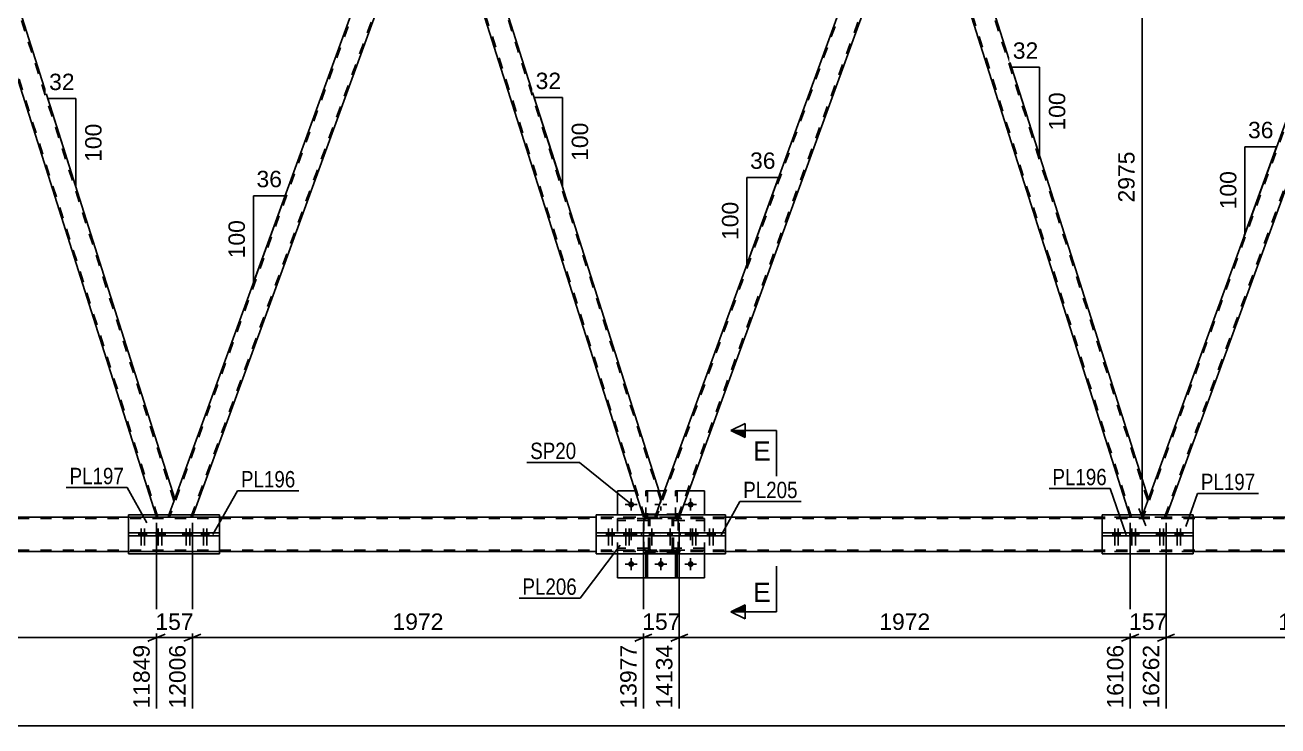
# Model space of a CAD drawing. Header units: millimetres. Extents: x -109 to 732, y -404 to 190.
# Drawn here: x 371.3 to 590.4, y -158.5 to -35.9 of the extents above; entities that cross this region are included whole.
import ezdxf

# ---------------------------------------------------------------- set-up
doc = ezdxf.new("R2010")
doc.units = ezdxf.units.MM
doc.linetypes.add('DXK_LINE_DOT2', pattern=[3.9198, 1.9599, -1.9599])
doc.linetypes.add('DXK_LINE_DOT3', pattern=[5.9187, 2.979, -0.9799, 0.9799, -0.9799])
doc.styles.add('Arial', font='ARIAL.TTF', dxfattribs={"height": 0.2})
doc.styles.add('Arial Narrow', font='ARIALN.TTF', dxfattribs={"height": 0.2})

# ---------------------------------------------------------------- blocks, each defined once
blk = doc.blocks.new('Part-717262461-5041 - 4623')
at = {"color": 7, "linetype": 'DXK_LINE_DOT2'}
for p, q in [((485, -122.24), (485, -117.4)), ((485, -117.4), (485.32, -117.4)), ((485.32, -117.4), (485.32, -122.24)), ((485, -121.64), (485.32, -121.64)), ((485.32, -122.24), (485, -122.24))]:
    blk.add_line(p, q, dxfattribs=at)
blk = doc.blocks.new('Part-717262461-5045 - 4623')
at = {"color": 7, "linetype": 'DXK_LINE_DOT2'}
for p, q in [((490.05, -122.24), (484.65, -122.24)), ((484.65, -122.24), (484.65, -122.56)), ((484.65, -122.56), (490.05, -122.56)), ((485.25, -122.56), (485.25, -122.24)), ((490.05, -122.56), (490.05, -122.24))]:
    blk.add_line(p, q, dxfattribs=at)
blk = doc.blocks.new('Part-717262461-5043 - 4623')
at = {"color": 7, "linetype": 'DXK_LINE_DOT2'}
for p, q in [((480.25, -122.24), (474.85, -122.24)), ((474.85, -122.24), (474.85, -122.56)), ((480.25, -122.56), (474.85, -122.56)), ((479.65, -122.56), (479.65, -122.24)), ((480.25, -122.56), (480.25, -122.24))]:
    blk.add_line(p, q, dxfattribs=at)
blk = doc.blocks.new('Part-717262461-5079 - 4623')
at = {"color": 2, "linetype": 'Continuous'}
for p, q in [((477.93, -117.4), (474.85, -117.4)), ((474.85, -121.6), (474.85, -117.4)), ((483.07, -117.4), (482.12, -117.4)), ((490.05, -117.4), (487.33, -117.4)), ((490.05, -121.6), (490.05, -117.4)), ((474.85, -132.6), (474.85, -128.4)), ((490.05, -132.6), (490.05, -128.4)), ((490.05, -132.6), (474.85, -132.6))]:
    blk.add_line(p, q, dxfattribs=at)
at = {"color": 7, "linetype": 'DXK_LINE_DOT2'}
for p, q in [((482.12, -117.4), (477.93, -117.4)), ((487.33, -117.4), (483.07, -117.4)), ((474.85, -128.4), (474.85, -121.6)), ((490.05, -128.4), (490.05, -121.6))]:
    blk.add_line(p, q, dxfattribs=at)
blk = doc.blocks.new('Part-717262461-4765 - 4623')
at = {"color": 7, "linetype": 'DXK_LINE_DOT2'}
for p, q in [((618.92, -122.24), (-44.3, -122.24)), ((618.92, -122), (-36.3, -122)), ((405.23, -122), (389.37, -122)), ((493.74, -122), (471.13, -122)), ((575.5, -122), (559.64, -122)), ((618.92, -127.76), (-44.3, -127.76)), ((618.92, -128), (-36.3, -128)), ((405.23, -128), (389.37, -128)), ((493.74, -128), (471.13, -128)), ((575.5, -128), (559.64, -128))]:
    blk.add_line(p, q, dxfattribs=at)
at = {"color": 2, "linetype": 'Continuous'}
for p, q in [((389.37, -122), (320.09, -122)), ((471.13, -122), (405.23, -122)), ((559.64, -122), (493.74, -122)), ((614.92, -122), (575.5, -122)), ((389.37, -128), (320.09, -128)), ((471.13, -128), (405.23, -128)), ((559.64, -128), (493.74, -128)), ((614.92, -128), (575.5, -128))]:
    blk.add_line(p, q, dxfattribs=at)
blk = doc.blocks.new('Part-717262461-4966 - 4623')
at = {"color": 7, "linetype": 'DXK_LINE_DOT2'}
for p, q in [((610.1, -3), (566.79, -122)), ((570.53, -122), (613.85, -3)), ((609.7, -3.4), (609.85, -3)), ((609.85, -3), (614.1, -3)), ((614.1, -3), (613.96, -3.4)), ((567.7, -118.79), (566.53, -122)), ((570.79, -122), (566.53, -122)), ((570.93, -121.6), (570.79, -122))]:
    blk.add_line(p, q, dxfattribs=at)
at = {"color": 2, "linetype": 'Continuous'}
for p, q in [((609.7, -3.4), (567.7, -118.79)), ((613.96, -3.4), (570.93, -121.6))]:
    blk.add_line(p, q, dxfattribs=at)
blk = doc.blocks.new('Bolt-717262461-4893 - 4623')
at = {"linetype": 'Continuous'}
for points in [[(477.77, -119.8, -1), (476.73, -119.8, -1)], [(488.17, -119.8, -1), (487.13, -119.8, -1)], [(477.77, -130.2, -1), (476.73, -130.2, -1)], [(482.97, -130.2, -1), (481.93, -130.2, -1)], [(488.17, -130.2, -1), (487.13, -130.2, -1)]]:
    blk.add_hatch(color=1, dxfattribs=at).paths.add_polyline_path(points)
at = {"color": 1, "linetype": 'Continuous'}
for p, q in [((476.21, -119.8), (478.29, -119.8)), ((477.25, -118.76), (477.25, -120.84)), ((481.41, -119.8), (482.1, -119.8)), ((482.45, -118.76), (482.45, -119.45)), ((482.45, -120.84), (482.45, -120.15)), ((483.49, -119.8), (482.79, -119.8)), ((486.61, -119.8), (488.69, -119.8)), ((487.65, -118.76), (487.65, -120.84)), ((477.25, -123.96), (477.25, -124.65)), ((487.65, -123.96), (487.65, -124.65)), ((476.21, -125), (476.9, -125)), ((477.25, -126.04), (477.25, -125.35)), ((478.29, -125), (477.59, -125)), ((486.61, -125), (487.3, -125)), ((487.65, -126.04), (487.65, -125.35)), ((488.69, -125), (487.99, -125)), ((477.25, -129.16), (477.25, -131.24)), ((482.45, -129.16), (482.45, -131.24)), ((487.65, -129.16), (487.65, -131.24)), ((476.21, -130.2), (478.29, -130.2)), ((481.41, -130.2), (483.49, -130.2)), ((486.61, -130.2), (488.69, -130.2))]:
    blk.add_line(p, q, dxfattribs=at)
blk = doc.blocks.new('Bolt-717262461-4894 - 4623')
at = {"linetype": 'Continuous'}
for points in [[(399.81, -124.76), (399.09, -124.76), (399.09, -125.24), (399.81, -125.24)], [(400.41, -124.76), (399.69, -124.76), (399.69, -125.24), (400.41, -125.24)], [(402.82, -124.76), (402.1, -124.76), (402.1, -125.24), (402.82, -125.24)], [(403.42, -124.76), (402.7, -124.76), (402.7, -125.24), (403.42, -125.24)]]:
    blk.add_hatch(color=1, dxfattribs=at).paths.add_polyline_path(points)
at = {"color": 1, "linetype": 'Continuous'}
for p, q in [((399.09, -124.76), (399.09, -125.24)), ((399.45, -123.96), (399.45, -126.96)), ((399.69, -124.76), (399.69, -125.24)), ((399.81, -124.76), (399.81, -125.24)), ((400.05, -123.96), (400.05, -126.96)), ((400.41, -124.76), (400.41, -125.24)), ((402.1, -124.76), (402.1, -125.24)), ((402.46, -123.96), (402.46, -126.96)), ((402.7, -124.76), (402.7, -125.24)), ((402.82, -124.76), (402.82, -125.24)), ((403.06, -123.96), (403.06, -126.96)), ((403.42, -124.76), (403.42, -125.24))]:
    blk.add_line(p, q, dxfattribs=at)
blk = doc.blocks.new('Part-717262461-5308 - 4623')
at = {"color": 2, "linetype": 'Continuous'}
for p, q in [((389.37, -124.76), (405.23, -124.76)), ((389.37, -124.76), (389.37, -125.24)), ((395.78, -125.24), (395.78, -124.76)), ((398.82, -124.76), (398.82, -125.24)), ((405.23, -124.76), (405.23, -125.24)), ((389.37, -125.24), (405.23, -125.24))]:
    blk.add_line(p, q, dxfattribs=at)
blk = doc.blocks.new('Bolt-717262461-5322 - 4623')
at = {"linetype": 'Continuous'}
for points in [[(570.08, -124.76), (569.36, -124.76), (569.36, -125.24), (570.08, -125.24)], [(570.68, -124.76), (569.96, -124.76), (569.96, -125.24), (570.68, -125.24)], [(573.09, -124.76), (572.37, -124.76), (572.37, -125.24), (573.09, -125.24)], [(573.69, -124.76), (572.97, -124.76), (572.97, -125.24), (573.69, -125.24)]]:
    blk.add_hatch(color=1, dxfattribs=at).paths.add_polyline_path(points)
at = {"color": 1, "linetype": 'Continuous'}
for p, q in [((569.36, -124.76), (569.36, -125.24)), ((569.72, -123.96), (569.72, -126.96)), ((569.96, -124.76), (569.96, -125.24)), ((570.08, -124.76), (570.08, -125.24)), ((570.32, -123.96), (570.32, -126.96)), ((570.68, -124.76), (570.68, -125.24)), ((572.37, -124.76), (572.37, -125.24)), ((572.73, -123.96), (572.73, -126.96)), ((572.97, -124.76), (572.97, -125.24)), ((573.09, -124.76), (573.09, -125.24)), ((573.33, -123.96), (573.33, -126.96)), ((573.69, -124.76), (573.69, -125.24))]:
    blk.add_line(p, q, dxfattribs=at)
blk = doc.blocks.new('Part-717262461-4961 - 4623')
at = {"color": 7, "linetype": 'DXK_LINE_DOT2'}
for p, q in [((524.97, -3), (481.65, -122)), ((485.4, -122), (528.71, -3)), ((524.57, -3.4), (524.71, -3)), ((524.71, -3), (528.97, -3)), ((528.97, -3), (527.8, -6.21)), ((482.57, -118.79), (481.4, -122)), ((485.66, -122), (481.4, -122)), ((485.8, -121.6), (485.66, -122))]:
    blk.add_line(p, q, dxfattribs=at)
at = {"color": 2, "linetype": 'Continuous'}
for p, q in [((524.57, -3.4), (482.57, -118.79)), ((527.8, -6.21), (485.8, -121.6))]:
    blk.add_line(p, q, dxfattribs=at)
blk = doc.blocks.new('Part-717262461-4971 - 4623')
at = {"color": 2, "linetype": 'Continuous'}
for p, q in [((528.82, -3.4), (527.8, -6.21)), ((567.7, -118.79), (531.11, -3.4)), ((564.39, -121.6), (527.8, -6.21)), ((567.7, -118.79), (566.68, -121.6))]:
    blk.add_line(p, q, dxfattribs=at)
at = {"color": 7, "linetype": 'DXK_LINE_DOT2'}
for p, q in [((528.97, -3), (528.82, -3.4)), ((530.98, -3), (528.97, -3)), ((567.57, -119.16), (530.73, -3)), ((531.11, -3.4), (530.98, -3)), ((564.77, -122), (527.94, -5.84)), ((564.52, -122), (564.39, -121.6)), ((566.53, -122), (564.52, -122)), ((566.68, -121.6), (566.53, -122))]:
    blk.add_line(p, q, dxfattribs=at)
blk = doc.blocks.new('Part-717262461-5121 - 4623')
at = {"color": 2, "linetype": 'Continuous'}
for p, q in [((358.55, -3.4), (357.53, -6.21)), ((397.43, -118.79), (360.84, -3.4)), ((394.13, -121.6), (357.53, -6.21)), ((397.43, -118.79), (396.41, -121.6))]:
    blk.add_line(p, q, dxfattribs=at)
at = {"color": 7, "linetype": 'DXK_LINE_DOT2'}
for p, q in [((358.7, -3), (358.55, -3.4)), ((360.71, -3), (358.7, -3)), ((397.3, -119.16), (360.46, -3)), ((360.84, -3.4), (360.71, -3)), ((394.5, -122), (357.67, -5.84)), ((394.25, -122), (394.13, -121.6)), ((396.26, -122), (394.25, -122)), ((396.41, -121.6), (396.26, -122))]:
    blk.add_line(p, q, dxfattribs=at)
blk = doc.blocks.new('Part-717262461-5010 - 4623')
at = {"color": 7, "linetype": 'DXK_LINE_DOT2'}
for p, q in [((439.83, -3), (396.52, -122)), ((400.27, -122), (443.58, -3)), ((439.43, -3.4), (439.58, -3)), ((439.58, -3), (443.83, -3)), ((443.83, -3), (442.67, -6.21)), ((397.43, -118.79), (396.26, -122)), ((400.52, -122), (396.26, -122)), ((400.67, -121.6), (400.52, -122))]:
    blk.add_line(p, q, dxfattribs=at)
at = {"color": 2, "linetype": 'Continuous'}
for p, q in [((439.43, -3.4), (397.43, -118.79)), ((442.67, -6.21), (400.67, -121.6))]:
    blk.add_line(p, q, dxfattribs=at)
blk = doc.blocks.new('Part-717262461-5042 - 4623')
at = {"color": 7, "linetype": 'DXK_LINE_DOT2'}
for p, q in [((480.25, -127.44), (474.85, -127.44)), ((474.85, -127.44), (474.85, -127.76)), ((480.25, -127.76), (474.85, -127.76)), ((479.65, -127.76), (479.65, -127.44)), ((480.25, -127.76), (480.25, -127.44))]:
    blk.add_line(p, q, dxfattribs=at)
blk = doc.blocks.new('Part-717262461-5044 - 4623')
at = {"color": 7, "linetype": 'DXK_LINE_DOT2'}
for p, q in [((490.05, -127.44), (484.65, -127.44)), ((484.65, -127.44), (484.65, -127.76)), ((484.65, -127.76), (490.05, -127.76)), ((485.25, -127.76), (485.25, -127.44)), ((490.05, -127.76), (490.05, -127.44))]:
    blk.add_line(p, q, dxfattribs=at)
blk = doc.blocks.new('Part-717262461-5328 - 4623')
at = {"color": 2, "linetype": 'Continuous'}
for p, q in [((575.5, -121.6), (559.64, -121.6)), ((559.64, -124.76), (559.64, -121.6)), ((575.5, -124.76), (575.5, -121.6)), ((559.64, -128.4), (559.64, -125.24)), ((575.5, -128.4), (575.5, -125.24)), ((575.5, -128.4), (559.64, -128.4))]:
    blk.add_line(p, q, dxfattribs=at)
at = {"color": 7, "linetype": 'DXK_LINE_DOT2'}
for p, q in [((559.64, -125.24), (559.64, -124.76)), ((575.5, -125.24), (575.5, -124.76))]:
    blk.add_line(p, q, dxfattribs=at)
blk = doc.blocks.new('Part-717262461-5067 - 4623')
at = {"color": 2, "linetype": 'Continuous'}
for p, q in [((493.74, -121.6), (471.13, -121.6)), ((471.13, -124.76), (471.13, -121.6)), ((493.74, -124.76), (493.74, -121.6)), ((471.13, -128.4), (471.13, -125.24)), ((493.74, -128.4), (493.74, -125.24)), ((493.74, -128.4), (471.13, -128.4))]:
    blk.add_line(p, q, dxfattribs=at)
at = {"color": 7, "linetype": 'DXK_LINE_DOT2'}
for p, q in [((471.13, -125.24), (471.13, -124.76)), ((493.74, -125.24), (493.74, -124.76))]:
    blk.add_line(p, q, dxfattribs=at)
blk = doc.blocks.new('Part-717262461-5068 - 4623')
at = {"color": 7, "linetype": 'DXK_LINE_DOT2'}
for p, q in [((485.45, -121.46), (479.45, -121.46)), ((479.45, -128.26), (479.45, -121.46)), ((485.45, -128.26), (485.45, -121.46)), ((485.45, -128.26), (479.45, -128.26))]:
    blk.add_line(p, q, dxfattribs=at)
blk = doc.blocks.new('Part-717262461-5069 - 4623')
at = {"color": 7, "linetype": 'DXK_LINE_DOT2'}
for p, q in [((480.25, -122.48), (480.28, -122.3)), ((480.28, -122.3), (480.25, -122.48)), ((480.25, -127.52), (480.25, -122.48)), ((480.49, -122.48), (480.5, -122.39)), ((480.49, -127.52), (480.49, -122.48)), ((480.5, -122.39), (480.56, -122.31)), ((480.54, -122.04), (480.73, -122)), ((480.73, -122), (480.54, -122.04)), ((480.56, -122.31), (480.63, -122.26)), ((480.63, -122.26), (480.73, -122.24)), ((484.17, -122), (480.73, -122)), ((480.73, -122.24), (484.17, -122.24)), ((484.17, -122), (484.35, -122.04)), ((484.35, -122.04), (484.17, -122)), ((484.17, -122.24), (484.26, -122.26)), ((484.26, -122.26), (484.34, -122.31)), ((484.34, -122.31), (484.39, -122.39)), ((484.39, -122.39), (484.41, -122.48)), ((484.41, -127.52), (484.41, -122.48)), ((484.61, -122.3), (484.65, -122.48)), ((484.65, -122.48), (484.61, -122.3)), ((484.65, -127.52), (484.65, -122.48)), ((480.28, -127.7), (480.25, -127.52)), ((480.25, -127.52), (480.28, -127.7)), ((480.5, -127.61), (480.49, -127.52)), ((480.56, -127.69), (480.5, -127.61)), ((480.73, -128), (480.54, -127.96)), ((480.54, -127.96), (480.73, -128)), ((480.63, -127.74), (480.56, -127.69)), ((480.73, -127.76), (480.63, -127.74)), ((484.17, -127.76), (480.73, -127.76)), ((484.17, -128), (480.73, -128)), ((484.26, -127.74), (484.17, -127.76)), ((484.35, -127.96), (484.17, -128)), ((484.17, -128), (484.35, -127.96)), ((484.34, -127.69), (484.26, -127.74)), ((484.39, -127.61), (484.34, -127.69)), ((484.41, -127.52), (484.39, -127.61)), ((484.65, -127.52), (484.61, -127.7)), ((484.61, -127.7), (484.65, -127.52))]:
    blk.add_line(p, q, dxfattribs=at)
at = {"color": 7, "linetype": 'DXK_LINE_DOT3'}
blk.add_line((482.45, -125), (482.45, -125), dxfattribs=at)
at = {"color": 7, "linetype": 'DXK_LINE_DOT2'}
for centre, start, end in [((480.73, -122.48), 112.5, 157.5), ((480.73, -122.48), 112.5, 157.5), ((484.17, -122.48), 22.5, 67.5), ((484.17, -122.48), 22.5, 67.5), ((480.73, -127.52), 202.5, 247.5), ((480.73, -127.52), 202.5, 247.5), ((484.17, -127.52), 292.5, 337.5), ((484.17, -127.52), 292.5, 337.5)]:
    blk.add_arc(centre, 0.48, start, end, dxfattribs=at)
blk = doc.blocks.new('Part-717262461-5071 - 4623')
at = {"color": 7, "linetype": 'DXK_LINE_DOT2'}
for p, q in [((485, -128.4), (485, -127.76)), ((485, -127.76), (485.32, -127.76)), ((485, -128.36), (485.32, -128.36)), ((485.32, -127.76), (485.32, -128.4))]:
    blk.add_line(p, q, dxfattribs=at)
at = {"color": 2, "linetype": 'Continuous'}
for p, q in [((485, -132.6), (485, -128.4)), ((485.32, -128.4), (485.32, -132.6)), ((485.32, -132.6), (485, -132.6))]:
    blk.add_line(p, q, dxfattribs=at)
blk = doc.blocks.new('Part-717262461-5084 - 4623')
at = {"color": 2, "linetype": 'Continuous'}
for p, q in [((405.23, -121.6), (389.37, -121.6)), ((389.37, -124.76), (389.37, -121.6)), ((405.23, -124.76), (405.23, -121.6)), ((389.37, -128.4), (389.37, -125.24)), ((405.23, -128.4), (405.23, -125.24)), ((405.23, -128.4), (389.37, -128.4))]:
    blk.add_line(p, q, dxfattribs=at)
at = {"color": 7, "linetype": 'DXK_LINE_DOT2'}
for p, q in [((389.37, -125.24), (389.37, -124.76)), ((405.23, -125.24), (405.23, -124.76))]:
    blk.add_line(p, q, dxfattribs=at)
blk = doc.blocks.new('Part-717262461-5243 - 4623')
at = {"color": 7, "linetype": 'DXK_LINE_DOT2'}
for p, q in [((479.8, -128.4), (479.8, -127.76)), ((479.8, -127.76), (480.12, -127.76)), ((479.8, -128.36), (480.12, -128.36)), ((480.12, -127.76), (480.12, -128.4))]:
    blk.add_line(p, q, dxfattribs=at)
at = {"color": 2, "linetype": 'Continuous'}
for p, q in [((479.8, -132.6), (479.8, -128.4)), ((480.12, -128.4), (480.12, -132.6)), ((480.12, -132.6), (479.8, -132.6))]:
    blk.add_line(p, q, dxfattribs=at)
blk = doc.blocks.new('Part-717262461-5126 - 4623')
at = {"color": 2, "linetype": 'Continuous'}
for p, q in [((443.69, -3.4), (442.67, -6.21)), ((482.57, -118.79), (445.97, -3.4)), ((479.26, -121.6), (442.67, -6.21)), ((482.57, -118.79), (481.54, -121.6))]:
    blk.add_line(p, q, dxfattribs=at)
at = {"color": 7, "linetype": 'DXK_LINE_DOT2'}
for p, q in [((443.83, -3), (443.69, -3.4)), ((445.85, -3), (443.83, -3)), ((482.43, -119.16), (445.6, -3)), ((445.97, -3.4), (445.85, -3)), ((479.64, -122), (442.8, -5.84)), ((479.39, -122), (479.26, -121.6)), ((481.4, -122), (479.39, -122)), ((481.54, -121.6), (481.4, -122))]:
    blk.add_line(p, q, dxfattribs=at)
blk = doc.blocks.new('Part-717262461-5245 - 4623')
at = {"color": 7, "linetype": 'DXK_LINE_DOT2'}
for p, q in [((479.8, -122.24), (479.8, -117.4)), ((479.8, -117.4), (480.12, -117.4)), ((480.12, -117.4), (480.12, -122.24)), ((479.8, -121.64), (480.12, -121.64)), ((480.12, -122.24), (479.8, -122.24))]:
    blk.add_line(p, q, dxfattribs=at)
blk = doc.blocks.new('Bolt-717262461-5292 - 4623')
at = {"linetype": 'Continuous'}
for points in [[(488.32, -124.76), (487.6, -124.76), (487.6, -125.24), (488.32, -125.24)], [(488.92, -124.76), (488.2, -124.76), (488.2, -125.24), (488.92, -125.24)], [(491.33, -124.76), (490.61, -124.76), (490.61, -125.24), (491.33, -125.24)], [(491.93, -124.76), (491.21, -124.76), (491.21, -125.24), (491.93, -125.24)]]:
    blk.add_hatch(color=1, dxfattribs=at).paths.add_polyline_path(points)
at = {"color": 1, "linetype": 'Continuous'}
for p, q in [((487.6, -124.76), (487.6, -125.24)), ((487.96, -123.96), (487.96, -126.96)), ((488.2, -124.76), (488.2, -125.24)), ((488.32, -124.76), (488.32, -125.24)), ((488.56, -123.96), (488.56, -126.96)), ((488.92, -124.76), (488.92, -125.24)), ((490.61, -124.76), (490.61, -125.24)), ((490.97, -123.96), (490.97, -126.96)), ((491.21, -124.76), (491.21, -125.24)), ((491.33, -124.76), (491.33, -125.24)), ((491.57, -123.96), (491.57, -126.96)), ((491.93, -124.76), (491.93, -125.24))]:
    blk.add_line(p, q, dxfattribs=at)
blk = doc.blocks.new('Part-717262461-5297 - 4623')
at = {"color": 2, "linetype": 'Continuous'}
for p, q in [((559.64, -124.76), (575.5, -124.76)), ((559.64, -124.76), (559.64, -125.24)), ((566.05, -125.24), (566.05, -124.76)), ((569.09, -124.76), (569.09, -125.24)), ((575.5, -124.76), (575.5, -125.24)), ((559.64, -125.24), (575.5, -125.24))]:
    blk.add_line(p, q, dxfattribs=at)
blk = doc.blocks.new('Bolt-717262461-5303 - 4623')
at = {"linetype": 'Continuous'}
for points in [[(391.9, -124.76), (391.18, -124.76), (391.18, -125.24), (391.9, -125.24)], [(392.5, -124.76), (391.78, -124.76), (391.78, -125.24), (392.5, -125.24)], [(394.91, -124.76), (394.19, -124.76), (394.19, -125.24), (394.91, -125.24)], [(395.52, -124.76), (394.8, -124.76), (394.8, -125.24), (395.52, -125.24)]]:
    blk.add_hatch(color=1, dxfattribs=at).paths.add_polyline_path(points)
at = {"color": 1, "linetype": 'Continuous'}
for p, q in [((391.18, -124.76), (391.18, -125.24)), ((391.54, -123.96), (391.54, -126.96)), ((391.78, -124.76), (391.78, -125.24)), ((391.9, -124.76), (391.9, -125.24)), ((392.14, -123.96), (392.14, -126.96)), ((392.5, -124.76), (392.5, -125.24)), ((394.19, -124.76), (394.19, -125.24)), ((394.55, -123.96), (394.55, -126.96)), ((394.8, -124.76), (394.8, -125.24)), ((394.91, -124.76), (394.91, -125.24)), ((395.16, -123.96), (395.16, -126.96)), ((395.52, -124.76), (395.52, -125.24))]:
    blk.add_line(p, q, dxfattribs=at)
blk = doc.blocks.new('Bolt-717262461-5315 - 4623')
at = {"linetype": 'Continuous'}
for points in [[(481.2, -124.76), (480.48, -124.76), (480.48, -125.24), (481.2, -125.24)], [(481.2, -124.76), (480.48, -124.76), (480.48, -125.24), (481.2, -125.24)], [(484.4, -124.76), (483.68, -124.76), (483.68, -125.24), (484.4, -125.24)], [(484.4, -124.76), (483.68, -124.76), (483.68, -125.24), (484.4, -125.24)]]:
    blk.add_hatch(color=1, dxfattribs=at).paths.add_polyline_path(points)
at = {"color": 1, "linetype": 'Continuous'}
for p, q in [((480.48, -124.76), (480.48, -125.24)), ((480.48, -124.76), (480.48, -125.24)), ((480.84, -123.96), (480.84, -126.96)), ((480.84, -123.96), (480.84, -126.96)), ((481.2, -124.76), (481.2, -125.24)), ((481.2, -124.76), (481.2, -125.24)), ((483.68, -124.76), (483.68, -125.24)), ((483.68, -124.76), (483.68, -125.24)), ((484.04, -123.96), (484.04, -126.96)), ((484.04, -123.96), (484.04, -126.96)), ((484.4, -124.76), (484.4, -125.24)), ((484.4, -124.76), (484.4, -125.24))]:
    blk.add_line(p, q, dxfattribs=at)
blk = doc.blocks.new('Bolt-717262461-5316 - 4623')
at = {"linetype": 'Continuous'}
for points in [[(473.66, -124.76), (472.94, -124.76), (472.94, -125.24), (473.66, -125.24)], [(474.26, -124.76), (473.54, -124.76), (473.54, -125.24), (474.26, -125.24)], [(476.67, -124.76), (475.95, -124.76), (475.95, -125.24), (476.67, -125.24)], [(477.28, -124.76), (476.56, -124.76), (476.56, -125.24), (477.28, -125.24)]]:
    blk.add_hatch(color=1, dxfattribs=at).paths.add_polyline_path(points)
at = {"color": 1, "linetype": 'Continuous'}
for p, q in [((472.94, -124.76), (472.94, -125.24)), ((473.3, -123.96), (473.3, -126.96)), ((473.54, -124.76), (473.54, -125.24)), ((473.66, -124.76), (473.66, -125.24)), ((473.9, -123.96), (473.9, -126.96)), ((474.26, -124.76), (474.26, -125.24)), ((475.95, -124.76), (475.95, -125.24)), ((476.31, -123.96), (476.31, -126.96)), ((476.56, -124.76), (476.56, -125.24)), ((476.67, -124.76), (476.67, -125.24)), ((476.92, -123.96), (476.92, -126.96)), ((477.28, -124.76), (477.28, -125.24))]:
    blk.add_line(p, q, dxfattribs=at)
blk = doc.blocks.new('Part-717262461-5321 - 4623')
at = {"color": 2, "linetype": 'Continuous'}
for p, q in [((471.13, -124.76), (493.74, -124.76)), ((471.13, -124.76), (471.13, -125.24)), ((477.54, -125.24), (477.54, -124.76)), ((479.04, -125.24), (479.04, -124.76)), ((485.84, -125.24), (485.84, -124.76)), ((487.33, -124.76), (487.33, -125.24)), ((493.74, -124.76), (493.74, -125.24)), ((471.13, -125.24), (493.74, -125.24))]:
    blk.add_line(p, q, dxfattribs=at)
blk = doc.blocks.new('Bolt-717262461-5323 - 4623')
at = {"linetype": 'Continuous'}
for points in [[(562.17, -124.76), (561.45, -124.76), (561.45, -125.24), (562.17, -125.24)], [(562.77, -124.76), (562.05, -124.76), (562.05, -125.24), (562.77, -125.24)], [(565.18, -124.76), (564.46, -124.76), (564.46, -125.24), (565.18, -125.24)], [(565.78, -124.76), (565.06, -124.76), (565.06, -125.24), (565.78, -125.24)]]:
    blk.add_hatch(color=1, dxfattribs=at).paths.add_polyline_path(points)
at = {"color": 1, "linetype": 'Continuous'}
for p, q in [((561.45, -124.76), (561.45, -125.24)), ((561.81, -123.96), (561.81, -126.96)), ((562.05, -124.76), (562.05, -125.24)), ((562.17, -124.76), (562.17, -125.24)), ((562.41, -123.96), (562.41, -126.96)), ((562.77, -124.76), (562.77, -125.24)), ((564.46, -124.76), (564.46, -125.24)), ((564.82, -123.96), (564.82, -126.96)), ((565.06, -124.76), (565.06, -125.24)), ((565.18, -124.76), (565.18, -125.24)), ((565.42, -123.96), (565.42, -126.96)), ((565.78, -124.76), (565.78, -125.24))]:
    blk.add_line(p, q, dxfattribs=at)
blk = doc.blocks.new('AngleDimension-717262461-6732 - 4623')
at = {"color": 7, "linetype": 'Continuous'}
for p, q in [((546.53, -52.02), (543.76, -43.31)), ((548.66, -43.31), (543.76, -43.31)), ((548.66, -58.75), (543.76, -43.31)), ((548.66, -58.75), (548.66, -43.31))]:
    blk.add_line(p, q, dxfattribs=at)
at = {"color": 0}
for points in [[(549.04, -42.41), (549.04, -38.21), (543.39, -38.21), (543.39, -42.41)], [(553.76, -47.1), (549.56, -47.1), (549.56, -54.97), (553.76, -54.97)]]:
    blk.add_wipeout(points, dxfattribs=at)
at = {"color": 3, "style": 'Arial'}
blk.add_text('32', height=2.865, dxfattribs=at).set_placement((543.99, -41.81))
blk.add_text('100', height=2.865, rotation=90.0002, dxfattribs=at).set_placement((553.16, -54.37))
blk = doc.blocks.new('StraightDimension-717262461-5720 - 4623')
at = {"color": 7, "linetype": 'Continuous'}
for p, q in [((400.52, -123), (400.52, -155.47)), ((479.39, -123), (479.39, -155.47)), ((402.02, -142.46), (399.02, -143.66)), ((400.52, -143.06), (479.39, -143.06)), ((477.89, -143.66), (480.89, -142.46))]:
    blk.add_line(p, q, dxfattribs=at)
at = {"color": 0}
blk.add_wipeout([(445, -142.31), (445, -138.11), (434.91, -138.11), (434.91, -142.31)], dxfattribs=at)
at = {"color": 0, "linetype": 'Continuous'}
blk.add_wipeout([(478.79, -143.76), (474.59, -143.76), (474.59, -156.07), (478.79, -156.07)], dxfattribs=at)
at = {"color": 3, "style": 'Arial'}
blk.add_text('1972', height=2.865, dxfattribs=at).set_placement((435.51, -141.71))
at = {"color": 3, "linetype": 'Continuous', "style": 'Arial'}
blk.add_text('13977', height=2.865, rotation=90.0002, dxfattribs=at).set_placement((478.19, -155.47))
blk = doc.blocks.new('StraightDimension-717262461-5648 - 4623')
at = {"color": 7, "linetype": 'Continuous'}
for p, q in [((315.39, -123), (315.39, -153.25)), ((394.25, -123), (394.25, -155.47)), ((316.89, -142.46), (313.89, -143.66)), ((315.39, -143.06), (394.25, -143.06)), ((392.75, -143.66), (395.75, -142.46))]:
    blk.add_line(p, q, dxfattribs=at)
at = {"color": 0}
blk.add_wipeout([(359.87, -142.31), (359.87, -138.11), (349.77, -138.11), (349.77, -142.31)], dxfattribs=at)
at = {"color": 0, "linetype": 'Continuous'}
blk.add_wipeout([(393.65, -143.76), (389.45, -143.76), (389.45, -156.07), (393.65, -156.07)], dxfattribs=at)
at = {"color": 3, "style": 'Arial'}
blk.add_text('1972', height=2.865, dxfattribs=at).set_placement((350.37, -141.71))
at = {"color": 3, "linetype": 'Continuous', "style": 'Arial'}
blk.add_text('11849', height=2.865, rotation=90.0002, dxfattribs=at).set_placement((393.05, -155.47))
blk = doc.blocks.new('AngleDimension-717262461-6604 - 4623')
at = {"color": 7, "linetype": 'Continuous'}
for p, q in [((463.82, -59.66), (460.31, -48.61)), ((465.21, -48.61), (460.31, -48.61)), ((465.21, -64.05), (460.31, -48.61)), ((465.21, -64.05), (465.21, -48.61))]:
    blk.add_line(p, q, dxfattribs=at)
at = {"color": 0}
for points in [[(465.58, -47.71), (465.58, -43.51), (459.94, -43.51), (459.94, -47.71)], [(470.31, -52.4), (466.11, -52.4), (466.11, -60.27), (470.31, -60.27)]]:
    blk.add_wipeout(points, dxfattribs=at)
at = {"color": 3, "style": 'Arial'}
blk.add_text('32', height=2.865, dxfattribs=at).set_placement((460.54, -47.11))
blk.add_text('100', height=2.865, rotation=90.0002, dxfattribs=at).set_placement((469.71, -59.67))
blk = doc.blocks.new('StraightDimension-717262461-5624 - 4623')
at = {"color": 7, "linetype": 'Continuous'}
for p, q in [((479.39, -123), (479.39, -155.47)), ((485.66, -123), (485.66, -155.47)), ((477.89, -143.66), (480.89, -142.46)), ((479.39, -143.06), (485.66, -143.06)), ((487.16, -142.46), (484.16, -143.66))]:
    blk.add_line(p, q, dxfattribs=at)
at = {"color": 0}
blk.add_wipeout([(486.46, -142.31), (486.46, -138.11), (478.59, -138.11), (478.59, -142.31)], dxfattribs=at)
at = {"color": 0, "linetype": 'Continuous'}
blk.add_wipeout([(485.06, -143.76), (480.86, -143.76), (480.86, -156.07), (485.06, -156.07)], dxfattribs=at)
at = {"color": 3, "style": 'Arial'}
blk.add_text('157', height=2.865, dxfattribs=at).set_placement((479.19, -141.71))
at = {"color": 3, "linetype": 'Continuous', "style": 'Arial'}
blk.add_text('14134', height=2.865, rotation=90.0002, dxfattribs=at).set_placement((484.46, -155.47))
blk = doc.blocks.new('StraightDimension-717262461-5768 - 4623')
at = {"color": 7, "linetype": 'Continuous'}
for p, q in [((485.66, -123), (485.66, -155.47)), ((564.52, -123), (564.52, -155.47)), ((487.16, -142.46), (484.16, -143.66)), ((485.66, -143.06), (564.52, -143.06)), ((563.02, -143.66), (566.02, -142.46))]:
    blk.add_line(p, q, dxfattribs=at)
at = {"color": 0}
blk.add_wipeout([(530.14, -142.31), (530.14, -138.11), (520.04, -138.11), (520.04, -142.31)], dxfattribs=at)
at = {"color": 0, "linetype": 'Continuous'}
blk.add_wipeout([(563.92, -143.76), (559.72, -143.76), (559.72, -156.07), (563.92, -156.07)], dxfattribs=at)
at = {"color": 3, "style": 'Arial'}
blk.add_text('1972', height=2.865, dxfattribs=at).set_placement((520.64, -141.71))
at = {"color": 3, "linetype": 'Continuous', "style": 'Arial'}
blk.add_text('16106', height=2.865, rotation=90.0002, dxfattribs=at).set_placement((563.32, -155.47))
blk = doc.blocks.new('AngleDimension-717262461-5964 - 4623')
at = {"color": 7, "linetype": 'Continuous'}
for p, q in [((584.58, -57.21), (590.12, -57.21)), ((584.58, -72.43), (590.12, -57.21)), ((584.58, -72.43), (584.58, -57.21)), ((584.47, -72.72), (584.58, -72.43))]:
    blk.add_line(p, q, dxfattribs=at)
at = {"color": 0}
for points in [[(590.17, -56.31), (590.17, -52.11), (584.52, -52.11), (584.52, -56.31)], [(583.68, -60.88), (579.48, -60.88), (579.48, -68.75), (583.68, -68.75)]]:
    blk.add_wipeout(points, dxfattribs=at)
at = {"color": 3, "style": 'Arial'}
blk.add_text('36', height=2.865, dxfattribs=at).set_placement((585.12, -55.71))
blk.add_text('100', height=2.865, rotation=90.0002, dxfattribs=at).set_placement((583.08, -68.15))
blk = doc.blocks.new('AngleDimension-717262461-6658 - 4623')
at = {"color": 7, "linetype": 'Continuous'}
for p, q in [((378.32, -58.52), (375.23, -48.79)), ((380.13, -48.79), (375.23, -48.79)), ((380.13, -64.24), (375.23, -48.79)), ((380.13, -64.24), (380.13, -48.79))]:
    blk.add_line(p, q, dxfattribs=at)
at = {"color": 0}
for points in [[(380.51, -47.89), (380.51, -43.69), (374.86, -43.69), (374.86, -47.89)], [(385.23, -52.58), (381.03, -52.58), (381.03, -60.45), (385.23, -60.45)]]:
    blk.add_wipeout(points, dxfattribs=at)
at = {"color": 3, "style": 'Arial'}
blk.add_text('32', height=2.865, dxfattribs=at).set_placement((375.46, -47.29))
blk.add_text('100', height=2.865, rotation=90.0002, dxfattribs=at).set_placement((384.63, -59.85))
blk = doc.blocks.new('StraightDimension-717262461-5744 - 4623')
at = {"color": 7, "linetype": 'Continuous'}
for p, q in [((564.52, -123), (564.52, -155.47)), ((570.79, -123), (570.79, -155.47)), ((563.02, -143.66), (566.02, -142.46)), ((564.52, -143.06), (570.79, -143.06)), ((572.29, -142.46), (569.29, -143.66))]:
    blk.add_line(p, q, dxfattribs=at)
at = {"color": 0}
blk.add_wipeout([(571.59, -142.31), (571.59, -138.11), (563.72, -138.11), (563.72, -142.31)], dxfattribs=at)
at = {"color": 0, "linetype": 'Continuous'}
blk.add_wipeout([(570.19, -143.76), (565.99, -143.76), (565.99, -156.07), (570.19, -156.07)], dxfattribs=at)
at = {"color": 3, "style": 'Arial'}
blk.add_text('157', height=2.865, dxfattribs=at).set_placement((564.32, -141.71))
at = {"color": 3, "linetype": 'Continuous', "style": 'Arial'}
blk.add_text('16262', height=2.865, rotation=90.0002, dxfattribs=at).set_placement((569.59, -155.47))
blk = doc.blocks.new('StraightDimension-717262461-6108 - 4623')
at = {"color": 7, "linetype": 'Continuous'}
for p, q in [((567.23, -4.5), (566.03, -1.5)), ((598.93, -3), (563.78, -3)), ((566.63, -122), (566.63, -3)), ((566.03, -120.5), (567.23, -123.5)), ((566.93, -122), (563.78, -122))]:
    blk.add_line(p, q, dxfattribs=at)
at = {"color": 0}
blk.add_wipeout([(565.88, -57.45), (561.68, -57.45), (561.68, -67.55), (565.88, -67.55)], dxfattribs=at)
at = {"color": 3, "style": 'Arial'}
blk.add_text('2975', height=2.865, rotation=90.0002, dxfattribs=at).set_placement((565.28, -66.95))
blk = doc.blocks.new('StraightDimension-717262461-5607 - 4623')
at = {"color": 7, "linetype": 'Continuous'}
for p, q in [((570.79, -123), (570.79, -155.47)), ((618.92, -129), (618.92, -155.47)), ((572.29, -142.46), (569.29, -143.66)), ((570.79, -143.06), (618.92, -143.06)), ((617.42, -143.66), (620.42, -142.46))]:
    blk.add_line(p, q, dxfattribs=at)
at = {"color": 0}
blk.add_wipeout([(599.9, -142.31), (599.9, -138.11), (589.81, -138.11), (589.81, -142.31)], dxfattribs=at)
at = {"color": 0, "linetype": 'Continuous'}
blk.add_wipeout([(618.32, -143.76), (614.12, -143.76), (614.12, -156.07), (618.32, -156.07)], dxfattribs=at)
at = {"color": 3, "style": 'Arial'}
blk.add_text('1203', height=2.865, dxfattribs=at).set_placement((590.41, -141.71))
at = {"color": 3, "linetype": 'Continuous', "style": 'Arial'}
blk.add_text('17466', height=2.865, rotation=90.0002, dxfattribs=at).set_placement((617.72, -155.47))
blk = doc.blocks.new('StraightDimension-717262461-5792 - 4623')
at = {"color": 7, "linetype": 'Continuous'}
for p, q in [((394.25, -123), (394.25, -155.47)), ((400.52, -123), (400.52, -155.47)), ((392.75, -143.66), (395.75, -142.46)), ((394.25, -143.06), (400.52, -143.06)), ((402.02, -142.46), (399.02, -143.66))]:
    blk.add_line(p, q, dxfattribs=at)
at = {"color": 0}
blk.add_wipeout([(401.32, -142.31), (401.32, -138.11), (393.45, -138.11), (393.45, -142.31)], dxfattribs=at)
at = {"color": 0, "linetype": 'Continuous'}
blk.add_wipeout([(399.92, -143.76), (395.72, -143.76), (395.72, -156.07), (399.92, -156.07)], dxfattribs=at)
at = {"color": 3, "style": 'Arial'}
blk.add_text('157', height=2.865, dxfattribs=at).set_placement((394.05, -141.71))
at = {"color": 3, "linetype": 'Continuous', "style": 'Arial'}
blk.add_text('12006', height=2.865, rotation=90.0002, dxfattribs=at).set_placement((399.32, -155.47))
blk = doc.blocks.new('AngleDimension-717262461-6167 - 4623')
at = {"color": 7, "linetype": 'Continuous'}
for p, q in [((411.19, -65.78), (416.73, -65.78)), ((411.19, -81), (416.73, -65.78)), ((411.19, -81), (411.19, -65.78)), ((411.57, -79.95), (416.73, -65.78))]:
    blk.add_line(p, q, dxfattribs=at)
at = {"color": 0}
for points in [[(416.78, -64.88), (416.78, -60.68), (411.13, -60.68), (411.13, -64.88)], [(410.29, -69.45), (406.09, -69.45), (406.09, -77.32), (410.29, -77.32)]]:
    blk.add_wipeout(points, dxfattribs=at)
at = {"color": 3, "style": 'Arial'}
blk.add_text('36', height=2.865, dxfattribs=at).set_placement((411.73, -64.28))
blk.add_text('100', height=2.865, rotation=90.0002, dxfattribs=at).set_placement((409.69, -76.72))
blk = doc.blocks.new('StraightDimension-717262461-6647 - 4623')
at = {"color": 7, "linetype": 'Continuous'}
blk.add_line((-57.2, -158.52), (649.32, -158.52), dxfattribs=at)
blk = doc.blocks.new('AngleDimension-717262461-6760 - 4623')
at = {"color": 7, "linetype": 'Continuous'}
for p, q in [((497.49, -62.56), (503.03, -62.56)), ((497.49, -77.78), (503.03, -62.56)), ((497.49, -77.78), (497.49, -62.56)), ((498.69, -74.49), (503.03, -62.56))]:
    blk.add_line(p, q, dxfattribs=at)
at = {"color": 0}
for points in [[(503.09, -61.66), (503.09, -57.46), (497.44, -57.46), (497.44, -61.66)], [(496.59, -66.24), (492.39, -66.24), (492.39, -74.11), (496.59, -74.11)]]:
    blk.add_wipeout(points, dxfattribs=at)
at = {"color": 3, "style": 'Arial'}
blk.add_text('36', height=2.865, dxfattribs=at).set_placement((498.04, -61.06))
blk.add_text('100', height=2.865, rotation=90.0002, dxfattribs=at).set_placement((495.99, -73.51))
blk = doc.blocks.new('Mark-717262461-5324 - 4623')
at = {"color": 0}
blk.add_wipeout([(586.38, -117.26), (586.38, -114.26), (576.88, -114.26), (576.88, -117.26)], dxfattribs=at)
blk.add_wipeout([(586.38, -117.26), (586.38, -114.26), (576.88, -114.26), (576.88, -117.26)], dxfattribs=at)
at = {"color": 30, "linetype": 'Continuous'}
for p, q in [((574.25, -123.61), (576.28, -117.86)), ((576.28, -117.86), (586.98, -117.86))]:
    blk.add_line(p, q, dxfattribs=at)
at = {"color": 3, "style": 'Arial Narrow'}
blk.add_text('PL197', height=2.863, dxfattribs=at).set_placement((576.88, -117.26))
blk = doc.blocks.new('Mark-717262461-5063 - 4623')
at = {"color": 0}
blk.add_wipeout([(467.74, -135.58), (467.74, -132.58), (458.24, -132.58), (458.24, -135.58)], dxfattribs=at)
blk.add_wipeout([(467.74, -135.58), (467.74, -132.58), (458.24, -132.58), (458.24, -135.58)], dxfattribs=at)
at = {"color": 30, "linetype": 'Continuous'}
for p in [(475.35, -126.87), (457.64, -136.18)]:
    blk.add_line(p, (468.34, -136.18), dxfattribs=at)
at = {"color": 3, "style": 'Arial Narrow'}
blk.add_text('PL206', height=2.863, dxfattribs=at).set_placement((458.24, -135.58))
blk = doc.blocks.new('Mark-717262461-5075 - 4623')
at = {"color": 0}
blk.add_wipeout([(467.64, -111.83), (467.64, -108.83), (459.6, -108.83), (459.6, -111.83)], dxfattribs=at)
blk.add_wipeout([(467.64, -111.83), (467.64, -108.83), (459.6, -108.83), (459.6, -111.83)], dxfattribs=at)
at = {"color": 30, "linetype": 'Continuous'}
for p in [(459, -112.43), (476.96, -119.51)]:
    blk.add_line(p, (468.24, -112.43), dxfattribs=at)
at = {"color": 3, "style": 'Arial Narrow'}
blk.add_text('SP20', height=2.863, dxfattribs=at).set_placement((459.6, -111.83))
blk = doc.blocks.new('Mark-717262461-5080 - 4623')
at = {"color": 0}
blk.add_wipeout([(388.54, -116.23), (388.54, -113.23), (379.04, -113.23), (379.04, -116.23)], dxfattribs=at)
blk.add_wipeout([(388.54, -116.23), (388.54, -113.23), (379.04, -113.23), (379.04, -116.23)], dxfattribs=at)
at = {"color": 30, "linetype": 'Continuous'}
for p in [(378.44, -116.83), (392.56, -122.98)]:
    blk.add_line(p, (389.14, -116.83), dxfattribs=at)
at = {"color": 3, "style": 'Arial Narrow'}
blk.add_text('PL197', height=2.863, dxfattribs=at).set_placement((379.04, -116.23))
blk = doc.blocks.new('Mark-717262461-5293 - 4623')
at = {"color": 0}
blk.add_wipeout([(560.43, -116.41), (560.43, -113.41), (550.92, -113.41), (550.92, -116.41)], dxfattribs=at)
blk.add_wipeout([(560.43, -116.41), (560.43, -113.41), (550.92, -113.41), (550.92, -116.41)], dxfattribs=at)
at = {"color": 30, "linetype": 'Continuous'}
for p in [(550.32, -117.01), (563.82, -125.08)]:
    blk.add_line(p, (561.03, -117.01), dxfattribs=at)
at = {"color": 3, "style": 'Arial Narrow'}
blk.add_text('PL196', height=2.863, dxfattribs=at).set_placement((550.92, -116.41))
blk = doc.blocks.new('Mark-717262461-5304 - 4623')
at = {"color": 0}
blk.add_wipeout([(418.52, -116.79), (418.52, -113.79), (409.02, -113.79), (409.02, -116.79)], dxfattribs=at)
blk.add_wipeout([(418.52, -116.79), (418.52, -113.79), (409.02, -113.79), (409.02, -116.79)], dxfattribs=at)
at = {"color": 30, "linetype": 'Continuous'}
for p, q in [((404.08, -125.04), (408.42, -117.39)), ((408.42, -117.39), (419.12, -117.39))]:
    blk.add_line(p, q, dxfattribs=at)
at = {"color": 3, "style": 'Arial Narrow'}
blk.add_text('PL196', height=2.863, dxfattribs=at).set_placement((409.02, -116.79))
blk = doc.blocks.new('Mark-717262461-5317 - 4623')
at = {"color": 0}
blk.add_wipeout([(506.36, -118.67), (506.36, -115.67), (496.85, -115.67), (496.85, -118.67)], dxfattribs=at)
blk.add_wipeout([(506.36, -118.67), (506.36, -115.67), (496.85, -115.67), (496.85, -118.67)], dxfattribs=at)
at = {"color": 30, "linetype": 'Continuous'}
for p, q in [((492.93, -125.24), (496.25, -119.27)), ((496.25, -119.27), (506.96, -119.27))]:
    blk.add_line(p, q, dxfattribs=at)
at = {"color": 3, "style": 'Arial Narrow'}
blk.add_text('PL205', height=2.863, dxfattribs=at).set_placement((496.85, -118.67))
blk = doc.blocks.new('SectionMark-717262461-6810 - 4623')
at = {"linetype": 'Continuous'}
for points in [[(497.16, -106.84), (497.16, -108.09), (494.66, -106.84)], [(497.16, -137.31), (497.16, -138.56), (494.66, -138.56)]]:
    blk.add_hatch(color=6, dxfattribs=at).paths.add_polyline_path(points)
at = {"color": 6, "linetype": 'Continuous'}
for p, q in [((494.66, -106.84), (497.16, -105.59)), ((502.66, -106.84), (494.66, -106.84)), ((494.66, -106.84), (497.16, -108.09)), ((497.16, -108.09), (497.16, -105.59)), ((494.66, -138.56), (497.16, -137.31)), ((497.16, -137.31), (497.16, -139.81)), ((502.66, -138.56), (494.66, -138.56)), ((497.16, -139.81), (494.66, -138.56))]:
    blk.add_line(p, q, dxfattribs=at)
at = {"color": 0, "linetype": 'Continuous'}
for points in [[(501.66, -112.09), (501.66, -108.59), (498.55, -108.59), (498.55, -112.09)], [(501.66, -136.81), (501.66, -133.31), (498.55, -133.31), (498.55, -136.81)]]:
    blk.add_wipeout(points, dxfattribs=at)
at = {"color": 6, "linetype": 'Continuous'}
for p, q in [((502.66, -106.84), (502.66, -114.84)), ((502.66, -138.56), (502.66, -130.56))]:
    blk.add_line(p, q, dxfattribs=at)
at = {"color": 3, "linetype": 'Continuous', "style": 'Arial'}
for p in [(498.55, -112.09), (498.55, -136.81)]:
    blk.add_text('E', height=3.34, dxfattribs=at).set_placement(p)

msp = doc.modelspace()

# ---------------------------------------------------------------- block references
for name in ['Part-717262461-5121 - 4623', 'Part-717262461-5010 - 4623', 'Part-717262461-5126 - 4623', 'Part-717262461-4961 - 4623', 'Part-717262461-4971 - 4623', 'Part-717262461-4966 - 4623', 'Part-717262461-5079 - 4623', 'Part-717262461-5245 - 4623', 'Part-717262461-5041 - 4623', 'Bolt-717262461-4893 - 4623', 'Part-717262461-4765 - 4623', 'Part-717262461-5084 - 4623', 'Part-717262461-5067 - 4623', 'Part-717262461-5043 - 4623', 'Part-717262461-5068 - 4623', 'Part-717262461-5069 - 4623', 'Part-717262461-5045 - 4623', 'Part-717262461-5328 - 4623', 'Part-717262461-5308 - 4623', 'Bolt-717262461-5303 - 4623', 'Bolt-717262461-4894 - 4623', 'Part-717262461-5321 - 4623', 'Bolt-717262461-5316 - 4623', 'Bolt-717262461-5315 - 4623', 'Bolt-717262461-5292 - 4623', 'Part-717262461-5297 - 4623', 'Bolt-717262461-5323 - 4623', 'Bolt-717262461-5322 - 4623', 'Part-717262461-5042 - 4623', 'Part-717262461-5243 - 4623', 'Part-717262461-5044 - 4623', 'Part-717262461-5071 - 4623']:
    msp.add_blockref(name, (0, 0))

# ---------------------------------------------------------------- next in the draw order: block references
for name in ['AngleDimension-717262461-6732 - 4623', 'AngleDimension-717262461-6658 - 4623', 'AngleDimension-717262461-6604 - 4623', 'AngleDimension-717262461-5964 - 4623', 'AngleDimension-717262461-6167 - 4623', 'StraightDimension-717262461-5648 - 4623', 'StraightDimension-717262461-5720 - 4623']:
    msp.add_blockref(name, (0, 0))

# ---------------------------------------------------------------- next in the draw order: block references
for name in ['StraightDimension-717262461-5792 - 4623', 'StraightDimension-717262461-5624 - 4623']:
    msp.add_blockref(name, (0, 0))

# ---------------------------------------------------------------- next in the draw order: block references
msp.add_blockref('StraightDimension-717262461-5768 - 4623', (0, 0))

# ---------------------------------------------------------------- next in the draw order: block references
msp.add_blockref('StraightDimension-717262461-5744 - 4623', (0, 0))

# ---------------------------------------------------------------- next in the draw order: block references
msp.add_blockref('StraightDimension-717262461-6108 - 4623', (0, 0))

# ---------------------------------------------------------------- next in the draw order: block references
msp.add_blockref('StraightDimension-717262461-5607 - 4623', (0, 0))

# ---------------------------------------------------------------- next in the draw order: block references
msp.add_blockref('StraightDimension-717262461-6647 - 4623', (0, 0))

# ---------------------------------------------------------------- next in the draw order: block references
for name in ['AngleDimension-717262461-6760 - 4623', 'Mark-717262461-5075 - 4623', 'Mark-717262461-5080 - 4623', 'Mark-717262461-5304 - 4623', 'Mark-717262461-5293 - 4623', 'Mark-717262461-5317 - 4623', 'Mark-717262461-5324 - 4623', 'Mark-717262461-5063 - 4623']:
    msp.add_blockref(name, (0, 0))

# ---------------------------------------------------------------- next in the draw order: block references
msp.add_blockref('SectionMark-717262461-6810 - 4623', (0, 0))

doc.saveas('drawing.dxf')
